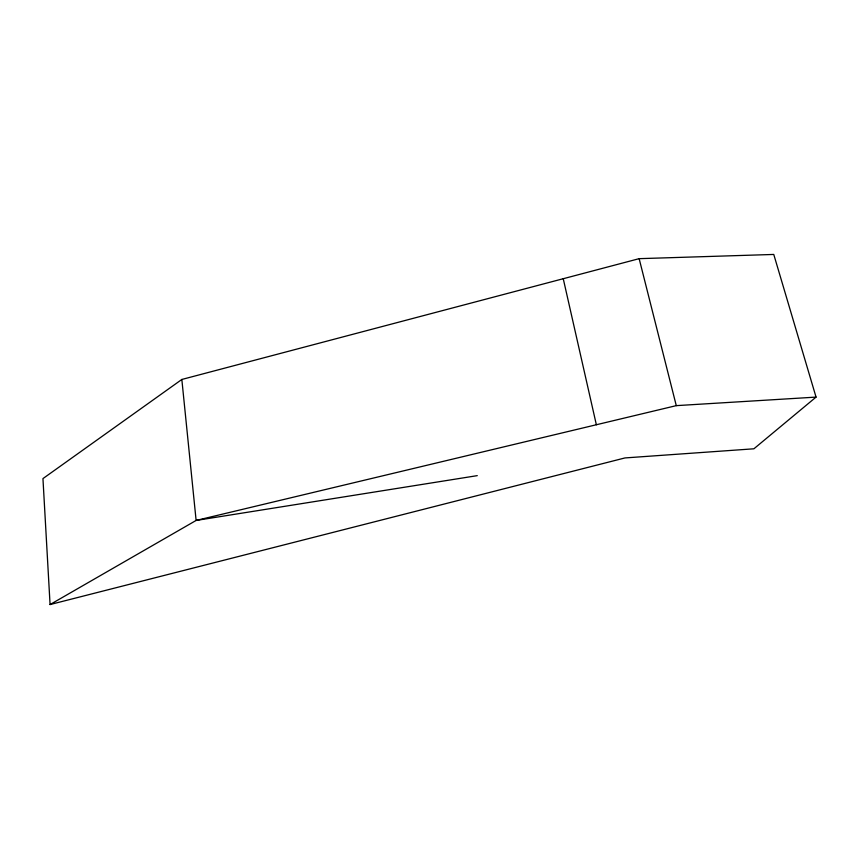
<?xml version="1.0" encoding="UTF-8"?>
<svg xmlns="http://www.w3.org/2000/svg" width="859" height="859" viewBox="0 0 859 859"><rect width="100%" height="100%" fill="white"/><g stroke="black" fill="none" stroke-linecap="round" stroke-linejoin="round"><path stroke-width="1.29" d="M816.05 397.105L753.901 448.795L624.976 457.933L50.069 604.553L42.95 478.592L181.84 379.463L639.15 258.666L773.766 254.447L816.05 397.105L676.28 405.641L196.12 520.447L50.069 604.553M477.271 475.639L196.12 520.447L181.84 379.463M639.15 258.666L676.28 405.641M563.246 278.713L596.361 424.754"/></g></svg>
